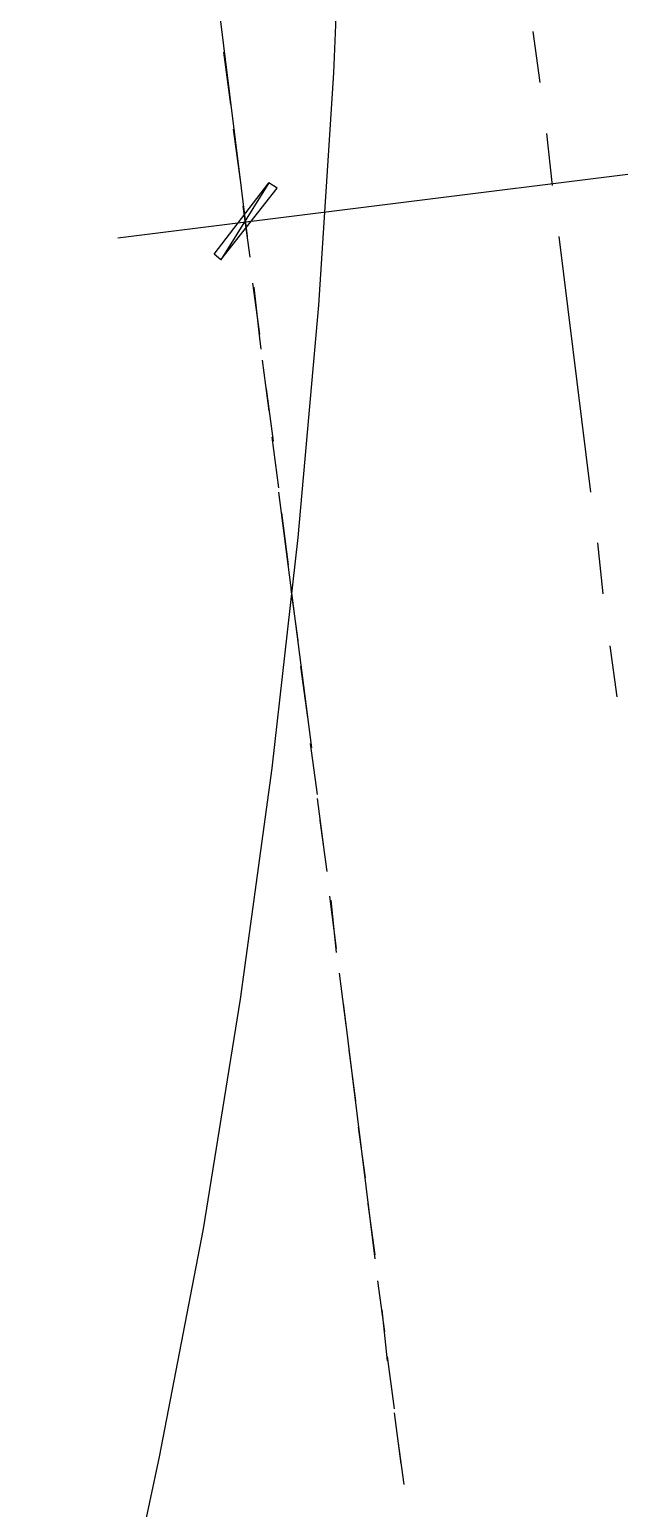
# Model space of a CAD drawing. Header units: feet. Extents: x -84 to 198, y -22 to 181.
# Drawn here: x 145.44 to 151.16, y 106.08 to 120.42 of the extents above; entities that cross this region are included whole.
import ezdxf

# ---------------------------------------------------------------- set-up
doc = ezdxf.new("R2010")
doc.units = ezdxf.units.FT
doc.layers.add('A-LINEA', color=7, linetype='CONTINUOUS')
doc.layers.add('A-LINEA-FINA', color=9, linetype='CONTINUOUS')

msp = doc.modelspace()

# ---------------------------------------------------------------- linework, layer by layer
at = {"layer": 'A-LINEA'}
for p, q in [((146.2933, 118.4044), (198.3867, 124.9111)), ((147.24, 120.8978), (147.5467, 118.4178)), ((150.32, 120.4044), (150.3867, 119.9111)), ((147.32, 120.2044), (147.3867, 119.6978)), ((147.4133, 119.4578), (147.48, 118.9644)), ((150.4533, 119.4178), (150.5067, 118.9111)), ((147.5067, 118.7111), (147.5733, 118.2178)), ((150.5733, 118.4178), (150.88, 115.9378)), ((147.6, 117.9644), (147.6667, 117.4711)), ((147.6133, 117.9244), (147.6667, 117.4311)), ((147.6667, 117.4311), (147.68, 117.3244)), ((147.6933, 117.2178), (147.76, 116.7244)), ((147.7333, 116.9378), (147.8, 116.4311)), ((147.7867, 116.4711), (147.8533, 115.9778)), ((147.8533, 115.9378), (148.1733, 113.4578)), ((147.88, 115.7378), (147.9467, 115.2311)), ((150.9467, 115.4444), (151, 114.9511)), ((147.9733, 114.9911), (148.04, 114.4978)), ((151.0667, 114.4444), (151.1333, 113.9511)), ((148.0667, 114.2444), (148.1333, 113.7511)), ((148.16, 113.4978), (148.2267, 113.0044)), ((148.2267, 112.9644), (148.2933, 112.4711)), ((148.2533, 112.7511), (148.32, 112.2578)), ((148.3467, 112.0178), (148.4133, 111.5111)), ((148.36, 111.9778), (148.4133, 111.4711)), ((148.44, 111.2711), (148.5067, 110.7644)), ((148.48, 110.9778), (148.7867, 108.4978)), ((148.5333, 110.5244), (148.6, 110.0311)), ((148.6267, 109.7778), (148.6933, 109.2844)), ((148.72, 109.0311), (148.7867, 108.5378)), ((148.8133, 108.2844), (148.88, 107.7911)), ((148.8533, 108.0044), (148.9067, 107.5111)), ((148.9067, 107.5511), (148.9733, 107.0444)), ((148.9733, 107.0044), (149.04, 106.5111)), ((149, 106.8044), (149.0667, 106.3111))]:
    msp.add_line(p, q, dxfattribs=at)
msp.add_lwpolyline([(148.2933, 131.2711), (148.4267, 129.0178), (148.4933, 126.7644), (148.52, 124.5111), (148.48, 122.2578), (148.3867, 120.0044), (148.24, 117.7511), (148.04, 115.4978), (147.7867, 113.2578), (147.48, 111.0178), (147.12, 108.7911), (146.6933, 106.5778), (146.2267, 104.3778), (145.7067, 102.1778), (145.12, 99.9911), (144.4933, 97.8311)], dxfattribs=at)
at = {"layer": 'A-LINEA-FINA'}
for points in [[(147.76, 118.9378), (147.2933, 118.1911), (147.2267, 118.2444), (147.76, 118.9378), (147.76, 118.9378)], [(147.84, 118.8844), (147.76, 118.9378), (147.2933, 118.1911), (147.84, 118.8844)]]:
    msp.add_lwpolyline(points, dxfattribs=at)

doc.saveas('drawing.dxf')
